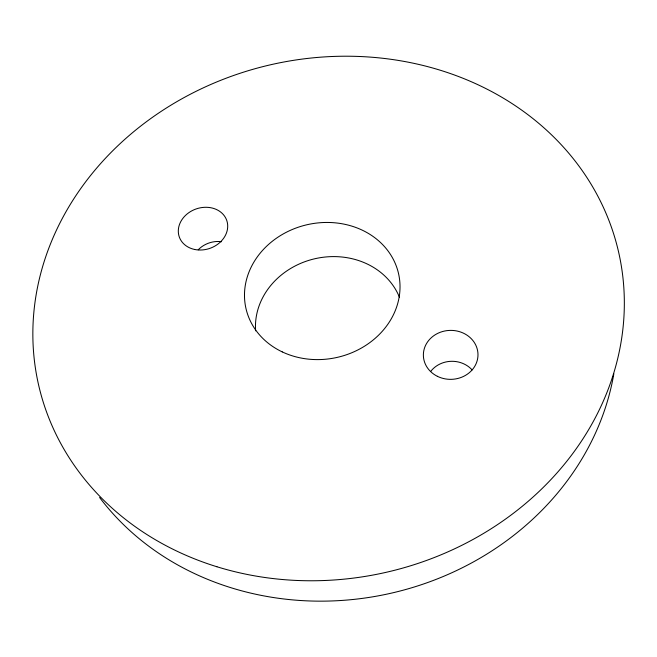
<?xml version="1.0" encoding="UTF-8"?>
<svg xmlns="http://www.w3.org/2000/svg" width="657" height="657" viewBox="0 0 657 657"><rect width="100%" height="100%" fill="white"/><g stroke="black" fill="none" stroke-linecap="round" stroke-linejoin="round"><path stroke-width="0.99" d="M255.622 330.841A74.561 65.774 -13 0 1 314.662 258.784A74.561 65.774 -13 0 1 399.497 297.358M430.606 371.558A25.968 23.578 -0.3 0 1 472.112 369.916M198.225 249.775A23.98 20.26 -19.5 0 1 221.557 241.71M613.843 373.776A283.282 251.344 -13 0 1 394.824 592.327A283.282 251.344 -13 0 1 99.593 497.489M282.28 351.914A78.257 68.024 -13 0 0 400.014 287.93A78.257 68.024 -13 0 0 284.473 233.251A78.257 68.024 -13 0 0 282.28 351.914M437.348 376.297A27.307 24.481 -1.3 0 0 477.984 354.427A27.307 24.481 -1.3 0 0 436.708 333.896A27.307 24.481 -1.3 0 0 437.348 376.297M194.653 249.471A25.13 20.876 -19.2 0 0 227.314 222.46A25.13 20.876 -19.2 0 0 187.048 214.034A25.13 20.876 -19.2 0 0 194.653 249.471M216.9 566.745A297.522 260.271 -13 0 0 621.596 267.645A297.522 260.271 -13 0 0 147.283 121.077A297.522 260.271 -13 0 0 216.9 566.745"/></g></svg>
